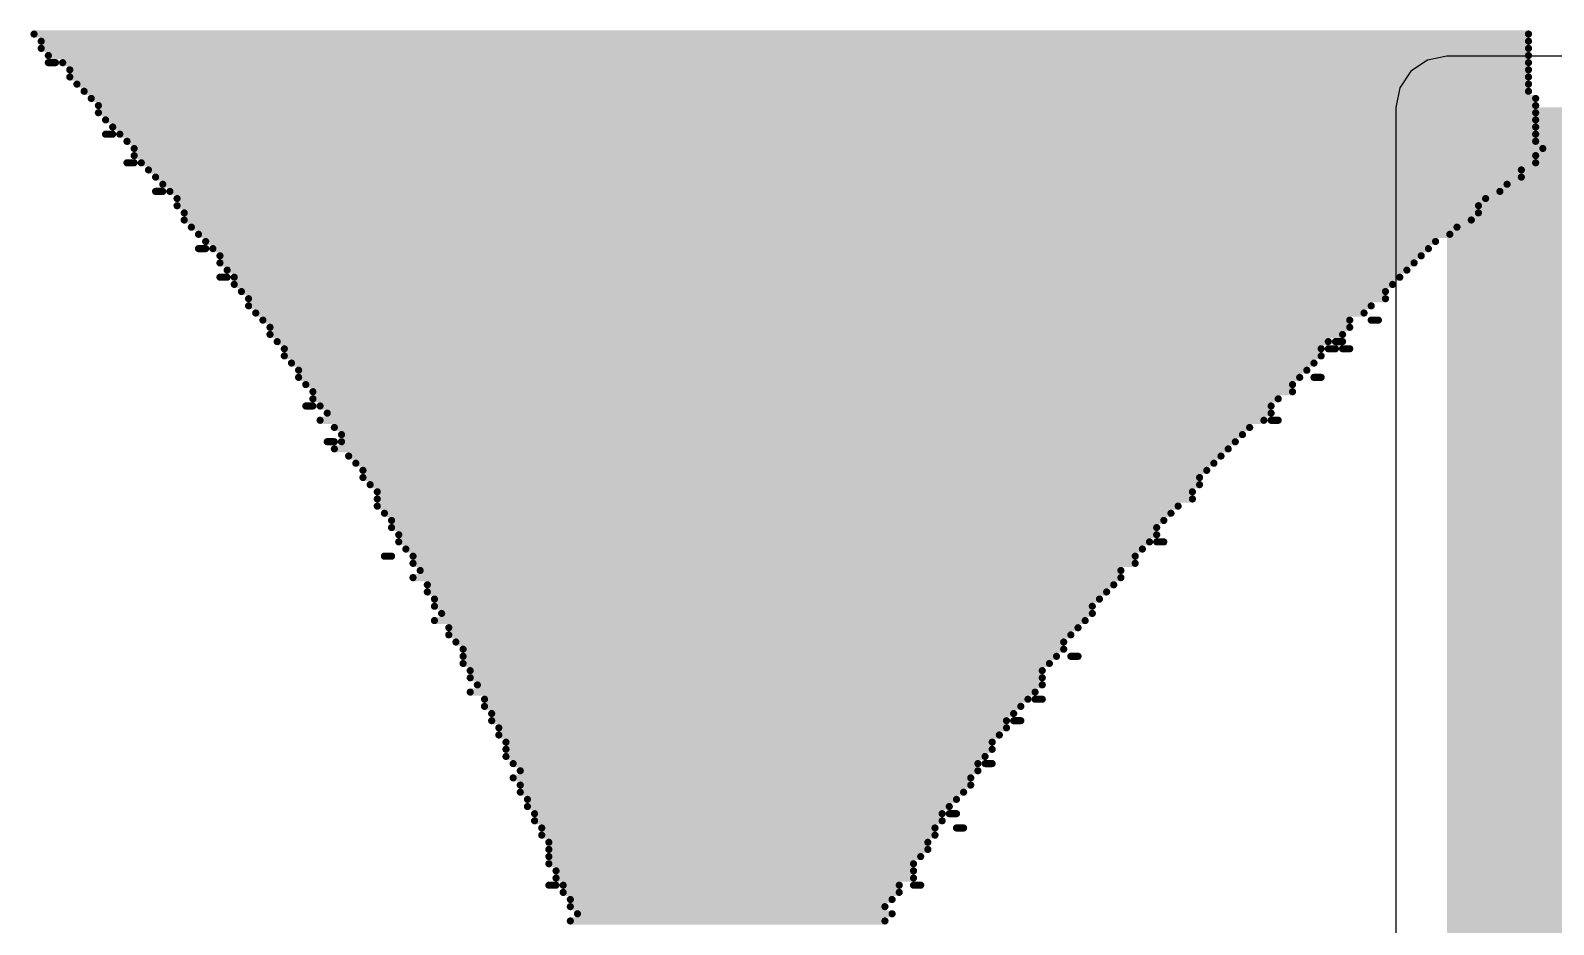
# Model space of a CAD drawing. Header units: inches. Extents: x -5 to 433, y -20 to 71.
# Drawn here: x 19.07 to 24.48, y 51.71 to 54.88 of the extents above; entities that cross this region are included whole.
import ezdxf

# ---------------------------------------------------------------- set-up
doc = ezdxf.new("R2010")
doc.units = ezdxf.units.IN
doc.layers.add('Bottom Overlay', color=54, linetype='Continuous')
doc.layers.add('Top Layer', color=1, linetype='Continuous')

msp = doc.modelspace()

# ---------------------------------------------------------------- hatches: boundary and pattern name
at = {"layer": 'Top Layer'}
for points in [[(24.1058, 54.61), (24.1058, 53.4162), (64.5414, 53.4162), (64.5414, 54.61)], [(24.1554, 38.5064), (29.1842, 38.5064), (29.1842, 54.4576), (24.1554, 54.4576)], [(24.1059, 10.3124), (26.7462, 10.3124), (26.7462, 54.0655), (24.1059, 54.0655)]]:
    msp.add_hatch(color=1, dxfattribs=at).paths.add_polyline_path(points)

# ---------------------------------------------------------------- linework, layer by layer
at = {"layer": 'Bottom Overlay'}
for points in [[(19.0868, 54.8704, 0.0254, 0.0254, 0), (24.3954, 54.8704, 0.0254, 0.0254, 0)], [(19.1122, 54.845, 0.0254, 0.0254, 0), (24.3954, 54.845, 0.0254, 0.0254, 0)], [(19.1122, 54.8196, 0.0254, 0.0254, 0), (24.3954, 54.8196, 0.0254, 0.0254, 0)], [(19.1376, 54.7942, 0.0254, 0.0254, 0), (24.3954, 54.7942, 0.0254, 0.0254, 0)], [(19.1376, 54.7688, 0.0254, 0.0254, 0), (19.163, 54.7688, 0.0254, 0.0254, 0)], [(19.1884, 54.7688, 0.0254, 0.0254, 0), (24.3954, 54.7688, 0.0254, 0.0254, 0)], [(19.2138, 54.7434, 0.0254, 0.0254, 0), (24.3954, 54.7434, 0.0254, 0.0254, 0)], [(19.2138, 54.718, 0.0254, 0.0254, 0), (24.3954, 54.718, 0.0254, 0.0254, 0)], [(19.2392, 54.6926, 0.0254, 0.0254, 0), (24.3954, 54.6926, 0.0254, 0.0254, 0)], [(19.2646, 54.6672, 0.0254, 0.0254, 0), (24.3954, 54.6672, 0.0254, 0.0254, 0)], [(19.29, 54.6418, 0.0254, 0.0254, 0), (24.4208, 54.6418, 0.0254, 0.0254, 0)], [(19.3154, 54.6164, 0.0254, 0.0254, 0), (24.4208, 54.6164, 0.0254, 0.0254, 0)], [(19.3154, 54.591, 0.0254, 0.0254, 0), (24.4208, 54.591, 0.0254, 0.0254, 0)], [(19.3408, 54.5656, 0.0254, 0.0254, 0), (24.4208, 54.5656, 0.0254, 0.0254, 0)], [(19.3662, 54.5402, 0.0254, 0.0254, 0), (24.4208, 54.5402, 0.0254, 0.0254, 0)], [(19.3408, 54.5148, 0.0254, 0.0254, 0), (19.3662, 54.5148, 0.0254, 0.0254, 0)], [(19.3916, 54.5148, 0.0254, 0.0254, 0), (24.4208, 54.5148, 0.0254, 0.0254, 0)], [(19.417, 54.4894, 0.0254, 0.0254, 0), (24.4208, 54.4894, 0.0254, 0.0254, 0)], [(19.4424, 54.464, 0.0254, 0.0254, 0), (24.4462, 54.464, 0.0254, 0.0254, 0)], [(19.4424, 54.4386, 0.0254, 0.0254, 0), (24.4208, 54.4386, 0.0254, 0.0254, 0)], [(19.417, 54.4132, 0.0254, 0.0254, 0), (19.4424, 54.4132, 0.0254, 0.0254, 0)], [(19.4678, 54.4132, 0.0254, 0.0254, 0), (24.4208, 54.4132, 0.0254, 0.0254, 0)], [(19.4932, 54.3878, 0.0254, 0.0254, 0), (24.37, 54.3878, 0.0254, 0.0254, 0)], [(19.5186, 54.3624, 0.0254, 0.0254, 0), (24.37, 54.3624, 0.0254, 0.0254, 0)], [(19.5186, 54.3116, 0.0254, 0.0254, 0), (19.544, 54.3116, 0.0254, 0.0254, 0)], [(19.544, 54.337, 0.0254, 0.0254, 0), (24.3192, 54.337, 0.0254, 0.0254, 0)], [(19.5694, 54.3116, 0.0254, 0.0254, 0), (24.2938, 54.3116, 0.0254, 0.0254, 0)], [(19.5948, 54.2862, 0.0254, 0.0254, 0), (24.243, 54.2862, 0.0254, 0.0254, 0)], [(19.5948, 54.2608, 0.0254, 0.0254, 0), (24.2176, 54.2608, 0.0254, 0.0254, 0)], [(19.6202, 54.2354, 0.0254, 0.0254, 0), (24.2176, 54.2354, 0.0254, 0.0254, 0)], [(19.6202, 54.21, 0.0254, 0.0254, 0), (24.1922, 54.21, 0.0254, 0.0254, 0)], [(19.6456, 54.1846, 0.0254, 0.0254, 0), (24.1414, 54.1846, 0.0254, 0.0254, 0)], [(19.671, 54.1592, 0.0254, 0.0254, 0), (24.116, 54.1592, 0.0254, 0.0254, 0)], [(19.671, 54.1084, 0.0254, 0.0254, 0), (19.6964, 54.1084, 0.0254, 0.0254, 0)], [(19.6964, 54.1338, 0.0254, 0.0254, 0), (24.0652, 54.1338, 0.0254, 0.0254, 0)], [(19.7218, 54.1084, 0.0254, 0.0254, 0), (24.0398, 54.1084, 0.0254, 0.0254, 0)], [(19.7472, 54.083, 0.0254, 0.0254, 0), (24.0144, 54.083, 0.0254, 0.0254, 0)], [(19.7472, 54.0576, 0.0254, 0.0254, 0), (23.989, 54.0576, 0.0254, 0.0254, 0)], [(19.7472, 54.0068, 0.0254, 0.0254, 0), (19.7726, 54.0068, 0.0254, 0.0254, 0)], [(19.7726, 54.0322, 0.0254, 0.0254, 0), (23.9636, 54.0322, 0.0254, 0.0254, 0)], [(19.798, 54.0068, 0.0254, 0.0254, 0), (23.9382, 54.0068, 0.0254, 0.0254, 0)], [(19.798, 53.9814, 0.0254, 0.0254, 0), (23.9128, 53.9814, 0.0254, 0.0254, 0)], [(19.8234, 53.956, 0.0254, 0.0254, 0), (23.8874, 53.956, 0.0254, 0.0254, 0)], [(19.8488, 53.9306, 0.0254, 0.0254, 0), (23.8874, 53.9306, 0.0254, 0.0254, 0)], [(19.8488, 53.9052, 0.0254, 0.0254, 0), (23.8366, 53.9052, 0.0254, 0.0254, 0)], [(19.8742, 53.8798, 0.0254, 0.0254, 0), (23.8112, 53.8798, 0.0254, 0.0254, 0)], [(19.8996, 53.8544, 0.0254, 0.0254, 0), (23.7604, 53.8544, 0.0254, 0.0254, 0)], [(19.925, 53.829, 0.0254, 0.0254, 0), (23.7604, 53.829, 0.0254, 0.0254, 0)], [(23.8366, 53.8544, 0.0254, 0.0254, 0), (23.862, 53.8544, 0.0254, 0.0254, 0)], [(19.925, 53.8036, 0.0254, 0.0254, 0), (23.735, 53.8036, 0.0254, 0.0254, 0)], [(19.9504, 53.7782, 0.0254, 0.0254, 0), (23.6842, 53.7782, 0.0254, 0.0254, 0)], [(23.7096, 53.7782, 0.0254, 0.0254, 0), (23.735, 53.7782, 0.0254, 0.0254, 0)], [(19.9758, 53.7528, 0.0254, 0.0254, 0), (23.6588, 53.7528, 0.0254, 0.0254, 0)], [(19.9758, 53.7274, 0.0254, 0.0254, 0), (23.6588, 53.7274, 0.0254, 0.0254, 0)], [(23.6842, 53.7528, 0.0254, 0.0254, 0), (23.7096, 53.7528, 0.0254, 0.0254, 0)], [(23.735, 53.7528, 0.0254, 0.0254, 0), (23.7604, 53.7528, 0.0254, 0.0254, 0)], [(20.0012, 53.702, 0.0254, 0.0254, 0), (23.6334, 53.702, 0.0254, 0.0254, 0)], [(20.0266, 53.6766, 0.0254, 0.0254, 0), (23.608, 53.6766, 0.0254, 0.0254, 0)], [(20.0266, 53.6512, 0.0254, 0.0254, 0), (23.5826, 53.6512, 0.0254, 0.0254, 0)], [(20.052, 53.6258, 0.0254, 0.0254, 0), (23.5572, 53.6258, 0.0254, 0.0254, 0)], [(23.6334, 53.6512, 0.0254, 0.0254, 0), (23.6588, 53.6512, 0.0254, 0.0254, 0)], [(20.052, 53.5496, 0.0254, 0.0254, 0), (20.0774, 53.5496, 0.0254, 0.0254, 0)], [(20.0774, 53.6004, 0.0254, 0.0254, 0), (23.5572, 53.6004, 0.0254, 0.0254, 0)], [(20.0774, 53.575, 0.0254, 0.0254, 0), (23.5064, 53.575, 0.0254, 0.0254, 0)], [(20.1028, 53.5496, 0.0254, 0.0254, 0), (23.481, 53.5496, 0.0254, 0.0254, 0)], [(20.1028, 53.4988, 0.0254, 0.0254, 0), (23.4556, 53.4988, 0.0254, 0.0254, 0)], [(20.1282, 53.5242, 0.0254, 0.0254, 0), (23.481, 53.5242, 0.0254, 0.0254, 0)], [(23.481, 53.4988, 0.0254, 0.0254, 0), (23.5064, 53.4988, 0.0254, 0.0254, 0)], [(20.1536, 53.4734, 0.0254, 0.0254, 0), (23.4048, 53.4734, 0.0254, 0.0254, 0)], [(20.179, 53.448, 0.0254, 0.0254, 0), (23.3794, 53.448, 0.0254, 0.0254, 0)], [(20.1282, 53.4226, 0.0254, 0.0254, 0), (20.1536, 53.4226, 0.0254, 0.0254, 0)], [(20.1536, 53.3972, 0.0254, 0.0254, 0), (23.3286, 53.3972, 0.0254, 0.0254, 0)], [(20.179, 53.4226, 0.0254, 0.0254, 0), (23.354, 53.4226, 0.0254, 0.0254, 0)], [(20.2044, 53.3718, 0.0254, 0.0254, 0), (23.3032, 53.3718, 0.0254, 0.0254, 0)], [(20.2298, 53.3464, 0.0254, 0.0254, 0), (23.2778, 53.3464, 0.0254, 0.0254, 0)], [(20.2552, 53.321, 0.0254, 0.0254, 0), (23.2524, 53.321, 0.0254, 0.0254, 0)], [(20.2552, 53.2956, 0.0254, 0.0254, 0), (23.227, 53.2956, 0.0254, 0.0254, 0)], [(20.2806, 53.2702, 0.0254, 0.0254, 0), (23.227, 53.2702, 0.0254, 0.0254, 0)], [(20.306, 53.2448, 0.0254, 0.0254, 0), (23.2016, 53.2448, 0.0254, 0.0254, 0)], [(20.306, 53.2194, 0.0254, 0.0254, 0), (23.2016, 53.2194, 0.0254, 0.0254, 0)], [(20.306, 53.194, 0.0254, 0.0254, 0), (23.1508, 53.194, 0.0254, 0.0254, 0)], [(20.3314, 53.1686, 0.0254, 0.0254, 0), (23.1254, 53.1686, 0.0254, 0.0254, 0)], [(20.3568, 53.1432, 0.0254, 0.0254, 0), (23.1, 53.1432, 0.0254, 0.0254, 0)], [(20.3568, 53.1178, 0.0254, 0.0254, 0), (23.0746, 53.1178, 0.0254, 0.0254, 0)], [(20.3822, 53.0924, 0.0254, 0.0254, 0), (23.0746, 53.0924, 0.0254, 0.0254, 0)], [(20.3822, 53.067, 0.0254, 0.0254, 0), (23.0492, 53.067, 0.0254, 0.0254, 0)], [(23.0746, 53.067, 0.0254, 0.0254, 0), (23.1, 53.067, 0.0254, 0.0254, 0)], [(20.3314, 53.0162, 0.0254, 0.0254, 0), (20.3568, 53.0162, 0.0254, 0.0254, 0)], [(20.4076, 53.0416, 0.0254, 0.0254, 0), (23.0238, 53.0416, 0.0254, 0.0254, 0)], [(20.433, 53.0162, 0.0254, 0.0254, 0), (22.9984, 53.0162, 0.0254, 0.0254, 0)], [(20.433, 52.9908, 0.0254, 0.0254, 0), (22.9984, 52.9908, 0.0254, 0.0254, 0)], [(20.4584, 52.9654, 0.0254, 0.0254, 0), (22.9476, 52.9654, 0.0254, 0.0254, 0)], [(20.433, 52.94, 0.0254, 0.0254, 0), (22.9476, 52.94, 0.0254, 0.0254, 0)], [(20.4838, 52.9146, 0.0254, 0.0254, 0), (22.9222, 52.9146, 0.0254, 0.0254, 0)], [(20.4838, 52.8892, 0.0254, 0.0254, 0), (22.8968, 52.8892, 0.0254, 0.0254, 0)], [(20.5092, 52.8638, 0.0254, 0.0254, 0), (22.8714, 52.8638, 0.0254, 0.0254, 0)], [(20.5092, 52.8384, 0.0254, 0.0254, 0), (22.846, 52.8384, 0.0254, 0.0254, 0)], [(20.5346, 52.813, 0.0254, 0.0254, 0), (22.846, 52.813, 0.0254, 0.0254, 0)], [(20.5092, 52.7876, 0.0254, 0.0254, 0), (22.8206, 52.7876, 0.0254, 0.0254, 0)], [(20.56, 52.7622, 0.0254, 0.0254, 0), (22.7952, 52.7622, 0.0254, 0.0254, 0)], [(20.56, 52.7368, 0.0254, 0.0254, 0), (22.7698, 52.7368, 0.0254, 0.0254, 0)], [(20.5854, 52.7114, 0.0254, 0.0254, 0), (22.7444, 52.7114, 0.0254, 0.0254, 0)], [(20.6108, 52.686, 0.0254, 0.0254, 0), (22.7444, 52.686, 0.0254, 0.0254, 0)], [(20.6108, 52.6606, 0.0254, 0.0254, 0), (22.719, 52.6606, 0.0254, 0.0254, 0)], [(20.6108, 52.6352, 0.0254, 0.0254, 0), (22.6936, 52.6352, 0.0254, 0.0254, 0)], [(22.7698, 52.6606, 0.0254, 0.0254, 0), (22.7952, 52.6606, 0.0254, 0.0254, 0)], [(20.6362, 52.6098, 0.0254, 0.0254, 0), (22.6682, 52.6098, 0.0254, 0.0254, 0)], [(20.6362, 52.5844, 0.0254, 0.0254, 0), (22.6682, 52.5844, 0.0254, 0.0254, 0)], [(20.6362, 52.5336, 0.0254, 0.0254, 0), (22.6428, 52.5336, 0.0254, 0.0254, 0)], [(20.6616, 52.559, 0.0254, 0.0254, 0), (22.6682, 52.559, 0.0254, 0.0254, 0)], [(20.687, 52.5082, 0.0254, 0.0254, 0), (22.6174, 52.5082, 0.0254, 0.0254, 0)], [(20.687, 52.4828, 0.0254, 0.0254, 0), (22.592, 52.4828, 0.0254, 0.0254, 0)], [(22.6428, 52.5082, 0.0254, 0.0254, 0), (22.6682, 52.5082, 0.0254, 0.0254, 0)], [(20.7124, 52.4574, 0.0254, 0.0254, 0), (22.5666, 52.4574, 0.0254, 0.0254, 0)], [(20.7124, 52.432, 0.0254, 0.0254, 0), (22.5412, 52.432, 0.0254, 0.0254, 0)], [(22.5666, 52.432, 0.0254, 0.0254, 0), (22.592, 52.432, 0.0254, 0.0254, 0)], [(20.7378, 52.4066, 0.0254, 0.0254, 0), (22.5412, 52.4066, 0.0254, 0.0254, 0)], [(20.7378, 52.3812, 0.0254, 0.0254, 0), (22.5158, 52.3812, 0.0254, 0.0254, 0)], [(20.7632, 52.3558, 0.0254, 0.0254, 0), (22.4904, 52.3558, 0.0254, 0.0254, 0)], [(20.7632, 52.3304, 0.0254, 0.0254, 0), (22.4904, 52.3304, 0.0254, 0.0254, 0)], [(20.7632, 52.305, 0.0254, 0.0254, 0), (22.465, 52.305, 0.0254, 0.0254, 0)], [(20.7886, 52.2796, 0.0254, 0.0254, 0), (22.4396, 52.2796, 0.0254, 0.0254, 0)], [(20.814, 52.2542, 0.0254, 0.0254, 0), (22.4396, 52.2542, 0.0254, 0.0254, 0)], [(22.465, 52.2796, 0.0254, 0.0254, 0), (22.4904, 52.2796, 0.0254, 0.0254, 0)], [(20.7886, 52.2288, 0.0254, 0.0254, 0), (22.4142, 52.2288, 0.0254, 0.0254, 0)], [(20.814, 52.2034, 0.0254, 0.0254, 0), (22.4142, 52.2034, 0.0254, 0.0254, 0)], [(20.814, 52.178, 0.0254, 0.0254, 0), (22.3888, 52.178, 0.0254, 0.0254, 0)], [(20.8394, 52.1526, 0.0254, 0.0254, 0), (22.3634, 52.1526, 0.0254, 0.0254, 0)], [(20.8394, 52.1272, 0.0254, 0.0254, 0), (22.338, 52.1272, 0.0254, 0.0254, 0)], [(20.8648, 52.1018, 0.0254, 0.0254, 0), (22.3126, 52.1018, 0.0254, 0.0254, 0)], [(22.338, 52.1018, 0.0254, 0.0254, 0), (22.3634, 52.1018, 0.0254, 0.0254, 0)], [(20.8648, 52.0764, 0.0254, 0.0254, 0), (22.3126, 52.0764, 0.0254, 0.0254, 0)], [(20.8902, 52.051, 0.0254, 0.0254, 0), (22.2872, 52.051, 0.0254, 0.0254, 0)], [(22.3634, 52.051, 0.0254, 0.0254, 0), (22.3888, 52.051, 0.0254, 0.0254, 0)], [(20.8902, 52.0256, 0.0254, 0.0254, 0), (22.2872, 52.0256, 0.0254, 0.0254, 0)], [(20.9156, 52.0002, 0.0254, 0.0254, 0), (22.2618, 52.0002, 0.0254, 0.0254, 0)], [(20.9156, 51.9748, 0.0254, 0.0254, 0), (22.2618, 51.9748, 0.0254, 0.0254, 0)], [(20.9156, 51.9494, 0.0254, 0.0254, 0), (22.2364, 51.9494, 0.0254, 0.0254, 0)], [(20.9156, 51.924, 0.0254, 0.0254, 0), (22.211, 51.924, 0.0254, 0.0254, 0)], [(20.941, 51.8986, 0.0254, 0.0254, 0), (22.211, 51.8986, 0.0254, 0.0254, 0)], [(20.941, 51.8732, 0.0254, 0.0254, 0), (22.211, 51.8732, 0.0254, 0.0254, 0)], [(20.9156, 51.8478, 0.0254, 0.0254, 0), (20.941, 51.8478, 0.0254, 0.0254, 0)], [(20.9664, 51.8478, 0.0254, 0.0254, 0), (22.1602, 51.8478, 0.0254, 0.0254, 0)], [(20.9664, 51.8224, 0.0254, 0.0254, 0), (22.1602, 51.8224, 0.0254, 0.0254, 0)], [(22.211, 51.8478, 0.0254, 0.0254, 0), (22.2364, 51.8478, 0.0254, 0.0254, 0)], [(20.9918, 51.797, 0.0254, 0.0254, 0), (22.1348, 51.797, 0.0254, 0.0254, 0)], [(20.9918, 51.7716, 0.0254, 0.0254, 0), (22.1094, 51.7716, 0.0254, 0.0254, 0)], [(20.9918, 51.7208, 0.0254, 0.0254, 0), (22.1094, 51.7208, 0.0254, 0.0254, 0)], [(21.0172, 51.7462, 0.0254, 0.0254, 0), (22.1348, 51.7462, 0.0254, 0.0254, 0)]]:
    msp.add_lwpolyline(points, format="xyseb", dxfattribs=at)
for points in [[(19.0805, 54.8704, 0.0127, 0.0127, 1), (19.0932, 54.8704, 0.0127, 0.0127, 1)], [(24.3891, 54.8704, 0.0127, 0.0127, 1), (24.4018, 54.8704, 0.0127, 0.0127, 1)], [(19.1059, 54.845, 0.0127, 0.0127, 1), (19.1186, 54.845, 0.0127, 0.0127, 1)], [(19.1059, 54.8196, 0.0127, 0.0127, 1), (19.1186, 54.8196, 0.0127, 0.0127, 1)], [(19.1313, 54.7942, 0.0127, 0.0127, 1), (19.144, 54.7942, 0.0127, 0.0127, 1)], [(24.3891, 54.845, 0.0127, 0.0127, 1), (24.4018, 54.845, 0.0127, 0.0127, 1)], [(24.3891, 54.8196, 0.0127, 0.0127, 1), (24.4018, 54.8196, 0.0127, 0.0127, 1)], [(24.3891, 54.7942, 0.0127, 0.0127, 1), (24.4018, 54.7942, 0.0127, 0.0127, 1)], [(19.1313, 54.7688, 0.0127, 0.0127, 1), (19.144, 54.7688, 0.0127, 0.0127, 1)], [(19.1567, 54.7688, 0.0127, 0.0127, 1), (19.1694, 54.7688, 0.0127, 0.0127, 1)], [(19.1821, 54.7688, 0.0127, 0.0127, 1), (19.1948, 54.7688, 0.0127, 0.0127, 1)], [(19.2075, 54.7434, 0.0127, 0.0127, 1), (19.2202, 54.7434, 0.0127, 0.0127, 1)], [(24.3891, 54.7688, 0.0127, 0.0127, 1), (24.4018, 54.7688, 0.0127, 0.0127, 1)], [(24.3891, 54.7434, 0.0127, 0.0127, 1), (24.4018, 54.7434, 0.0127, 0.0127, 1)], [(19.2075, 54.718, 0.0127, 0.0127, 1), (19.2202, 54.718, 0.0127, 0.0127, 1)], [(19.2329, 54.6926, 0.0127, 0.0127, 1), (19.2456, 54.6926, 0.0127, 0.0127, 1)], [(24.3891, 54.718, 0.0127, 0.0127, 1), (24.4018, 54.718, 0.0127, 0.0127, 1)], [(24.3891, 54.6926, 0.0127, 0.0127, 1), (24.4018, 54.6926, 0.0127, 0.0127, 1)], [(19.2583, 54.6672, 0.0127, 0.0127, 1), (19.271, 54.6672, 0.0127, 0.0127, 1)], [(19.2837, 54.6418, 0.0127, 0.0127, 1), (19.2964, 54.6418, 0.0127, 0.0127, 1)], [(24.3891, 54.6672, 0.0127, 0.0127, 1), (24.4018, 54.6672, 0.0127, 0.0127, 1)], [(24.4145, 54.6418, 0.0127, 0.0127, 1), (24.4272, 54.6418, 0.0127, 0.0127, 1)], [(19.3091, 54.6164, 0.0127, 0.0127, 1), (19.3218, 54.6164, 0.0127, 0.0127, 1)], [(19.3091, 54.591, 0.0127, 0.0127, 1), (19.3218, 54.591, 0.0127, 0.0127, 1)], [(24.4145, 54.6164, 0.0127, 0.0127, 1), (24.4272, 54.6164, 0.0127, 0.0127, 1)], [(24.4145, 54.591, 0.0127, 0.0127, 1), (24.4272, 54.591, 0.0127, 0.0127, 1)], [(19.3345, 54.5656, 0.0127, 0.0127, 1), (19.3472, 54.5656, 0.0127, 0.0127, 1)], [(19.3599, 54.5402, 0.0127, 0.0127, 1), (19.3726, 54.5402, 0.0127, 0.0127, 1)], [(24.4145, 54.5656, 0.0127, 0.0127, 1), (24.4272, 54.5656, 0.0127, 0.0127, 1)], [(24.4145, 54.5402, 0.0127, 0.0127, 1), (24.4272, 54.5402, 0.0127, 0.0127, 1)], [(19.3345, 54.5148, 0.0127, 0.0127, 1), (19.3472, 54.5148, 0.0127, 0.0127, 1)], [(19.3599, 54.5148, 0.0127, 0.0127, 1), (19.3726, 54.5148, 0.0127, 0.0127, 1)], [(19.3853, 54.5148, 0.0127, 0.0127, 1), (19.398, 54.5148, 0.0127, 0.0127, 1)], [(19.4107, 54.4894, 0.0127, 0.0127, 1), (19.4234, 54.4894, 0.0127, 0.0127, 1)], [(24.4145, 54.5148, 0.0127, 0.0127, 1), (24.4272, 54.5148, 0.0127, 0.0127, 1)], [(24.4145, 54.4894, 0.0127, 0.0127, 1), (24.4272, 54.4894, 0.0127, 0.0127, 1)], [(19.4361, 54.464, 0.0127, 0.0127, 1), (19.4488, 54.464, 0.0127, 0.0127, 1)], [(19.4361, 54.4386, 0.0127, 0.0127, 1), (19.4488, 54.4386, 0.0127, 0.0127, 1)], [(24.4145, 54.4386, 0.0127, 0.0127, 1), (24.4272, 54.4386, 0.0127, 0.0127, 1)], [(24.4399, 54.464, 0.0127, 0.0127, 1), (24.4526, 54.464, 0.0127, 0.0127, 1)], [(19.4107, 54.4132, 0.0127, 0.0127, 1), (19.4234, 54.4132, 0.0127, 0.0127, 1)], [(19.4361, 54.4132, 0.0127, 0.0127, 1), (19.4488, 54.4132, 0.0127, 0.0127, 1)], [(19.4615, 54.4132, 0.0127, 0.0127, 1), (19.4742, 54.4132, 0.0127, 0.0127, 1)], [(19.4869, 54.3878, 0.0127, 0.0127, 1), (19.4996, 54.3878, 0.0127, 0.0127, 1)], [(19.5123, 54.3624, 0.0127, 0.0127, 1), (19.525, 54.3624, 0.0127, 0.0127, 1)], [(24.3637, 54.3878, 0.0127, 0.0127, 1), (24.3764, 54.3878, 0.0127, 0.0127, 1)], [(24.3637, 54.3624, 0.0127, 0.0127, 1), (24.3764, 54.3624, 0.0127, 0.0127, 1)], [(24.4145, 54.4132, 0.0127, 0.0127, 1), (24.4272, 54.4132, 0.0127, 0.0127, 1)], [(19.5123, 54.3116, 0.0127, 0.0127, 1), (19.525, 54.3116, 0.0127, 0.0127, 1)], [(19.5377, 54.337, 0.0127, 0.0127, 1), (19.5504, 54.337, 0.0127, 0.0127, 1)], [(19.5377, 54.3116, 0.0127, 0.0127, 1), (19.5504, 54.3116, 0.0127, 0.0127, 1)], [(19.5631, 54.3116, 0.0127, 0.0127, 1), (19.5758, 54.3116, 0.0127, 0.0127, 1)], [(24.2875, 54.3116, 0.0127, 0.0127, 1), (24.3002, 54.3116, 0.0127, 0.0127, 1)], [(24.3129, 54.337, 0.0127, 0.0127, 1), (24.3256, 54.337, 0.0127, 0.0127, 1)], [(19.5885, 54.2862, 0.0127, 0.0127, 1), (19.6012, 54.2862, 0.0127, 0.0127, 1)], [(19.5885, 54.2608, 0.0127, 0.0127, 1), (19.6012, 54.2608, 0.0127, 0.0127, 1)], [(24.2113, 54.2608, 0.0127, 0.0127, 1), (24.224, 54.2608, 0.0127, 0.0127, 1)], [(24.2367, 54.2862, 0.0127, 0.0127, 1), (24.2494, 54.2862, 0.0127, 0.0127, 1)], [(19.6139, 54.2354, 0.0127, 0.0127, 1), (19.6266, 54.2354, 0.0127, 0.0127, 1)], [(19.6139, 54.21, 0.0127, 0.0127, 1), (19.6266, 54.21, 0.0127, 0.0127, 1)], [(24.1859, 54.21, 0.0127, 0.0127, 1), (24.1986, 54.21, 0.0127, 0.0127, 1)], [(24.2113, 54.2354, 0.0127, 0.0127, 1), (24.224, 54.2354, 0.0127, 0.0127, 1)], [(19.6393, 54.1846, 0.0127, 0.0127, 1), (19.652, 54.1846, 0.0127, 0.0127, 1)], [(19.6647, 54.1592, 0.0127, 0.0127, 1), (19.6774, 54.1592, 0.0127, 0.0127, 1)], [(24.1097, 54.1592, 0.0127, 0.0127, 1), (24.1224, 54.1592, 0.0127, 0.0127, 1)], [(24.1351, 54.1846, 0.0127, 0.0127, 1), (24.1478, 54.1846, 0.0127, 0.0127, 1)], [(19.6647, 54.1084, 0.0127, 0.0127, 1), (19.6774, 54.1084, 0.0127, 0.0127, 1)], [(19.6901, 54.1338, 0.0127, 0.0127, 1), (19.7028, 54.1338, 0.0127, 0.0127, 1)], [(19.6901, 54.1084, 0.0127, 0.0127, 1), (19.7028, 54.1084, 0.0127, 0.0127, 1)], [(19.7155, 54.1084, 0.0127, 0.0127, 1), (19.7282, 54.1084, 0.0127, 0.0127, 1)], [(24.0335, 54.1084, 0.0127, 0.0127, 1), (24.0462, 54.1084, 0.0127, 0.0127, 1)], [(24.0589, 54.1338, 0.0127, 0.0127, 1), (24.0716, 54.1338, 0.0127, 0.0127, 1)], [(19.7409, 54.083, 0.0127, 0.0127, 1), (19.7536, 54.083, 0.0127, 0.0127, 1)], [(19.7409, 54.0576, 0.0127, 0.0127, 1), (19.7536, 54.0576, 0.0127, 0.0127, 1)], [(23.9827, 54.0576, 0.0127, 0.0127, 1), (23.9954, 54.0576, 0.0127, 0.0127, 1)], [(24.0081, 54.083, 0.0127, 0.0127, 1), (24.0208, 54.083, 0.0127, 0.0127, 1)], [(19.7409, 54.0068, 0.0127, 0.0127, 1), (19.7536, 54.0068, 0.0127, 0.0127, 1)], [(19.7663, 54.0322, 0.0127, 0.0127, 1), (19.779, 54.0322, 0.0127, 0.0127, 1)], [(19.7663, 54.0068, 0.0127, 0.0127, 1), (19.779, 54.0068, 0.0127, 0.0127, 1)], [(19.7917, 54.0068, 0.0127, 0.0127, 1), (19.8044, 54.0068, 0.0127, 0.0127, 1)], [(19.7917, 53.9814, 0.0127, 0.0127, 1), (19.8044, 53.9814, 0.0127, 0.0127, 1)], [(23.9065, 53.9814, 0.0127, 0.0127, 1), (23.9192, 53.9814, 0.0127, 0.0127, 1)], [(23.9319, 54.0068, 0.0127, 0.0127, 1), (23.9446, 54.0068, 0.0127, 0.0127, 1)], [(23.9573, 54.0322, 0.0127, 0.0127, 1), (23.97, 54.0322, 0.0127, 0.0127, 1)], [(19.8171, 53.956, 0.0127, 0.0127, 1), (19.8298, 53.956, 0.0127, 0.0127, 1)], [(19.8425, 53.9306, 0.0127, 0.0127, 1), (19.8552, 53.9306, 0.0127, 0.0127, 1)], [(23.8811, 53.956, 0.0127, 0.0127, 1), (23.8938, 53.956, 0.0127, 0.0127, 1)], [(23.8811, 53.9306, 0.0127, 0.0127, 1), (23.8938, 53.9306, 0.0127, 0.0127, 1)], [(19.8425, 53.9052, 0.0127, 0.0127, 1), (19.8552, 53.9052, 0.0127, 0.0127, 1)], [(19.8679, 53.8798, 0.0127, 0.0127, 1), (19.8806, 53.8798, 0.0127, 0.0127, 1)], [(23.8049, 53.8798, 0.0127, 0.0127, 1), (23.8176, 53.8798, 0.0127, 0.0127, 1)], [(23.8303, 53.9052, 0.0127, 0.0127, 1), (23.843, 53.9052, 0.0127, 0.0127, 1)], [(19.8933, 53.8544, 0.0127, 0.0127, 1), (19.906, 53.8544, 0.0127, 0.0127, 1)], [(19.9187, 53.829, 0.0127, 0.0127, 1), (19.9314, 53.829, 0.0127, 0.0127, 1)], [(23.7541, 53.8544, 0.0127, 0.0127, 1), (23.7668, 53.8544, 0.0127, 0.0127, 1)], [(23.7541, 53.829, 0.0127, 0.0127, 1), (23.7668, 53.829, 0.0127, 0.0127, 1)], [(23.8303, 53.8544, 0.0127, 0.0127, 1), (23.843, 53.8544, 0.0127, 0.0127, 1)], [(23.8557, 53.8544, 0.0127, 0.0127, 1), (23.8684, 53.8544, 0.0127, 0.0127, 1)], [(19.9187, 53.8036, 0.0127, 0.0127, 1), (19.9314, 53.8036, 0.0127, 0.0127, 1)], [(19.9441, 53.7782, 0.0127, 0.0127, 1), (19.9568, 53.7782, 0.0127, 0.0127, 1)], [(23.6779, 53.7782, 0.0127, 0.0127, 1), (23.6906, 53.7782, 0.0127, 0.0127, 1)], [(23.7033, 53.7782, 0.0127, 0.0127, 1), (23.716, 53.7782, 0.0127, 0.0127, 1)], [(23.7287, 53.8036, 0.0127, 0.0127, 1), (23.7414, 53.8036, 0.0127, 0.0127, 1)], [(23.7287, 53.7782, 0.0127, 0.0127, 1), (23.7414, 53.7782, 0.0127, 0.0127, 1)], [(19.9695, 53.7528, 0.0127, 0.0127, 1), (19.9822, 53.7528, 0.0127, 0.0127, 1)], [(19.9695, 53.7274, 0.0127, 0.0127, 1), (19.9822, 53.7274, 0.0127, 0.0127, 1)], [(23.6525, 53.7528, 0.0127, 0.0127, 1), (23.6652, 53.7528, 0.0127, 0.0127, 1)], [(23.6525, 53.7274, 0.0127, 0.0127, 1), (23.6652, 53.7274, 0.0127, 0.0127, 1)], [(23.6779, 53.7528, 0.0127, 0.0127, 1), (23.6906, 53.7528, 0.0127, 0.0127, 1)], [(23.7033, 53.7528, 0.0127, 0.0127, 1), (23.716, 53.7528, 0.0127, 0.0127, 1)], [(23.7287, 53.7528, 0.0127, 0.0127, 1), (23.7414, 53.7528, 0.0127, 0.0127, 1)], [(23.7541, 53.7528, 0.0127, 0.0127, 1), (23.7668, 53.7528, 0.0127, 0.0127, 1)], [(19.9949, 53.702, 0.0127, 0.0127, 1), (20.0076, 53.702, 0.0127, 0.0127, 1)], [(20.0203, 53.6766, 0.0127, 0.0127, 1), (20.033, 53.6766, 0.0127, 0.0127, 1)], [(23.6017, 53.6766, 0.0127, 0.0127, 1), (23.6144, 53.6766, 0.0127, 0.0127, 1)], [(23.6271, 53.702, 0.0127, 0.0127, 1), (23.6398, 53.702, 0.0127, 0.0127, 1)], [(20.0203, 53.6512, 0.0127, 0.0127, 1), (20.033, 53.6512, 0.0127, 0.0127, 1)], [(20.0457, 53.6258, 0.0127, 0.0127, 1), (20.0584, 53.6258, 0.0127, 0.0127, 1)], [(23.5509, 53.6258, 0.0127, 0.0127, 1), (23.5636, 53.6258, 0.0127, 0.0127, 1)], [(23.5763, 53.6512, 0.0127, 0.0127, 1), (23.589, 53.6512, 0.0127, 0.0127, 1)], [(23.6271, 53.6512, 0.0127, 0.0127, 1), (23.6398, 53.6512, 0.0127, 0.0127, 1)], [(23.6525, 53.6512, 0.0127, 0.0127, 1), (23.6652, 53.6512, 0.0127, 0.0127, 1)], [(20.0457, 53.5496, 0.0127, 0.0127, 1), (20.0584, 53.5496, 0.0127, 0.0127, 1)], [(20.0711, 53.6004, 0.0127, 0.0127, 1), (20.0838, 53.6004, 0.0127, 0.0127, 1)], [(20.0711, 53.575, 0.0127, 0.0127, 1), (20.0838, 53.575, 0.0127, 0.0127, 1)], [(20.0711, 53.5496, 0.0127, 0.0127, 1), (20.0838, 53.5496, 0.0127, 0.0127, 1)], [(20.0965, 53.5496, 0.0127, 0.0127, 1), (20.1092, 53.5496, 0.0127, 0.0127, 1)], [(23.4747, 53.5496, 0.0127, 0.0127, 1), (23.4874, 53.5496, 0.0127, 0.0127, 1)], [(23.5001, 53.575, 0.0127, 0.0127, 1), (23.5128, 53.575, 0.0127, 0.0127, 1)], [(23.5509, 53.6004, 0.0127, 0.0127, 1), (23.5636, 53.6004, 0.0127, 0.0127, 1)], [(20.0965, 53.4988, 0.0127, 0.0127, 1), (20.1092, 53.4988, 0.0127, 0.0127, 1)], [(20.1219, 53.5242, 0.0127, 0.0127, 1), (20.1346, 53.5242, 0.0127, 0.0127, 1)], [(23.4493, 53.4988, 0.0127, 0.0127, 1), (23.462, 53.4988, 0.0127, 0.0127, 1)], [(23.4747, 53.5242, 0.0127, 0.0127, 1), (23.4874, 53.5242, 0.0127, 0.0127, 1)], [(23.4747, 53.4988, 0.0127, 0.0127, 1), (23.4874, 53.4988, 0.0127, 0.0127, 1)], [(23.5001, 53.4988, 0.0127, 0.0127, 1), (23.5128, 53.4988, 0.0127, 0.0127, 1)], [(20.1473, 53.4734, 0.0127, 0.0127, 1), (20.16, 53.4734, 0.0127, 0.0127, 1)], [(20.1727, 53.448, 0.0127, 0.0127, 1), (20.1854, 53.448, 0.0127, 0.0127, 1)], [(23.3731, 53.448, 0.0127, 0.0127, 1), (23.3858, 53.448, 0.0127, 0.0127, 1)], [(23.3985, 53.4734, 0.0127, 0.0127, 1), (23.4112, 53.4734, 0.0127, 0.0127, 1)], [(20.1219, 53.4226, 0.0127, 0.0127, 1), (20.1346, 53.4226, 0.0127, 0.0127, 1)], [(20.1473, 53.4226, 0.0127, 0.0127, 1), (20.16, 53.4226, 0.0127, 0.0127, 1)], [(20.1473, 53.3972, 0.0127, 0.0127, 1), (20.16, 53.3972, 0.0127, 0.0127, 1)], [(20.1727, 53.4226, 0.0127, 0.0127, 1), (20.1854, 53.4226, 0.0127, 0.0127, 1)], [(23.3223, 53.3972, 0.0127, 0.0127, 1), (23.335, 53.3972, 0.0127, 0.0127, 1)], [(23.3477, 53.4226, 0.0127, 0.0127, 1), (23.3604, 53.4226, 0.0127, 0.0127, 1)], [(20.1981, 53.3718, 0.0127, 0.0127, 1), (20.2108, 53.3718, 0.0127, 0.0127, 1)], [(20.2235, 53.3464, 0.0127, 0.0127, 1), (20.2362, 53.3464, 0.0127, 0.0127, 1)], [(23.2715, 53.3464, 0.0127, 0.0127, 1), (23.2842, 53.3464, 0.0127, 0.0127, 1)], [(23.2969, 53.3718, 0.0127, 0.0127, 1), (23.3096, 53.3718, 0.0127, 0.0127, 1)], [(20.2489, 53.321, 0.0127, 0.0127, 1), (20.2616, 53.321, 0.0127, 0.0127, 1)], [(20.2489, 53.2956, 0.0127, 0.0127, 1), (20.2616, 53.2956, 0.0127, 0.0127, 1)], [(23.2207, 53.2956, 0.0127, 0.0127, 1), (23.2334, 53.2956, 0.0127, 0.0127, 1)], [(23.2461, 53.321, 0.0127, 0.0127, 1), (23.2588, 53.321, 0.0127, 0.0127, 1)], [(20.2743, 53.2702, 0.0127, 0.0127, 1), (20.287, 53.2702, 0.0127, 0.0127, 1)], [(20.2997, 53.2448, 0.0127, 0.0127, 1), (20.3124, 53.2448, 0.0127, 0.0127, 1)], [(23.1953, 53.2448, 0.0127, 0.0127, 1), (23.208, 53.2448, 0.0127, 0.0127, 1)], [(23.2207, 53.2702, 0.0127, 0.0127, 1), (23.2334, 53.2702, 0.0127, 0.0127, 1)], [(20.2997, 53.2194, 0.0127, 0.0127, 1), (20.3124, 53.2194, 0.0127, 0.0127, 1)], [(20.2997, 53.194, 0.0127, 0.0127, 1), (20.3124, 53.194, 0.0127, 0.0127, 1)], [(23.1445, 53.194, 0.0127, 0.0127, 1), (23.1572, 53.194, 0.0127, 0.0127, 1)], [(23.1953, 53.2194, 0.0127, 0.0127, 1), (23.208, 53.2194, 0.0127, 0.0127, 1)], [(20.3251, 53.1686, 0.0127, 0.0127, 1), (20.3378, 53.1686, 0.0127, 0.0127, 1)], [(20.3505, 53.1432, 0.0127, 0.0127, 1), (20.3632, 53.1432, 0.0127, 0.0127, 1)], [(20.3505, 53.1178, 0.0127, 0.0127, 1), (20.3632, 53.1178, 0.0127, 0.0127, 1)], [(23.0683, 53.1178, 0.0127, 0.0127, 1), (23.081, 53.1178, 0.0127, 0.0127, 1)], [(23.0937, 53.1432, 0.0127, 0.0127, 1), (23.1064, 53.1432, 0.0127, 0.0127, 1)], [(23.1191, 53.1686, 0.0127, 0.0127, 1), (23.1318, 53.1686, 0.0127, 0.0127, 1)], [(20.3759, 53.0924, 0.0127, 0.0127, 1), (20.3886, 53.0924, 0.0127, 0.0127, 1)], [(20.3759, 53.067, 0.0127, 0.0127, 1), (20.3886, 53.067, 0.0127, 0.0127, 1)], [(23.0429, 53.067, 0.0127, 0.0127, 1), (23.0556, 53.067, 0.0127, 0.0127, 1)], [(23.0683, 53.0924, 0.0127, 0.0127, 1), (23.081, 53.0924, 0.0127, 0.0127, 1)], [(23.0683, 53.067, 0.0127, 0.0127, 1), (23.081, 53.067, 0.0127, 0.0127, 1)], [(23.0937, 53.067, 0.0127, 0.0127, 1), (23.1064, 53.067, 0.0127, 0.0127, 1)], [(20.3251, 53.0162, 0.0127, 0.0127, 1), (20.3378, 53.0162, 0.0127, 0.0127, 1)], [(20.3505, 53.0162, 0.0127, 0.0127, 1), (20.3632, 53.0162, 0.0127, 0.0127, 1)], [(20.4013, 53.0416, 0.0127, 0.0127, 1), (20.414, 53.0416, 0.0127, 0.0127, 1)], [(20.4267, 53.0162, 0.0127, 0.0127, 1), (20.4394, 53.0162, 0.0127, 0.0127, 1)], [(22.9921, 53.0162, 0.0127, 0.0127, 1), (23.0048, 53.0162, 0.0127, 0.0127, 1)], [(23.0175, 53.0416, 0.0127, 0.0127, 1), (23.0302, 53.0416, 0.0127, 0.0127, 1)], [(20.4267, 52.9908, 0.0127, 0.0127, 1), (20.4394, 52.9908, 0.0127, 0.0127, 1)], [(20.4521, 52.9654, 0.0127, 0.0127, 1), (20.4648, 52.9654, 0.0127, 0.0127, 1)], [(22.9413, 52.9654, 0.0127, 0.0127, 1), (22.954, 52.9654, 0.0127, 0.0127, 1)], [(22.9921, 52.9908, 0.0127, 0.0127, 1), (23.0048, 52.9908, 0.0127, 0.0127, 1)], [(20.4267, 52.94, 0.0127, 0.0127, 1), (20.4394, 52.94, 0.0127, 0.0127, 1)], [(20.4775, 52.9146, 0.0127, 0.0127, 1), (20.4902, 52.9146, 0.0127, 0.0127, 1)], [(22.9159, 52.9146, 0.0127, 0.0127, 1), (22.9286, 52.9146, 0.0127, 0.0127, 1)], [(22.9413, 52.94, 0.0127, 0.0127, 1), (22.954, 52.94, 0.0127, 0.0127, 1)], [(20.4775, 52.8892, 0.0127, 0.0127, 1), (20.4902, 52.8892, 0.0127, 0.0127, 1)], [(20.5029, 52.8638, 0.0127, 0.0127, 1), (20.5156, 52.8638, 0.0127, 0.0127, 1)], [(22.8651, 52.8638, 0.0127, 0.0127, 1), (22.8778, 52.8638, 0.0127, 0.0127, 1)], [(22.8905, 52.8892, 0.0127, 0.0127, 1), (22.9032, 52.8892, 0.0127, 0.0127, 1)], [(20.5029, 52.8384, 0.0127, 0.0127, 1), (20.5156, 52.8384, 0.0127, 0.0127, 1)], [(20.5283, 52.813, 0.0127, 0.0127, 1), (20.541, 52.813, 0.0127, 0.0127, 1)], [(22.8397, 52.8384, 0.0127, 0.0127, 1), (22.8524, 52.8384, 0.0127, 0.0127, 1)], [(22.8397, 52.813, 0.0127, 0.0127, 1), (22.8524, 52.813, 0.0127, 0.0127, 1)], [(20.5029, 52.7876, 0.0127, 0.0127, 1), (20.5156, 52.7876, 0.0127, 0.0127, 1)], [(20.5537, 52.7622, 0.0127, 0.0127, 1), (20.5664, 52.7622, 0.0127, 0.0127, 1)], [(20.5537, 52.7368, 0.0127, 0.0127, 1), (20.5664, 52.7368, 0.0127, 0.0127, 1)], [(22.7635, 52.7368, 0.0127, 0.0127, 1), (22.7762, 52.7368, 0.0127, 0.0127, 1)], [(22.7889, 52.7622, 0.0127, 0.0127, 1), (22.8016, 52.7622, 0.0127, 0.0127, 1)], [(22.8143, 52.7876, 0.0127, 0.0127, 1), (22.827, 52.7876, 0.0127, 0.0127, 1)], [(20.5791, 52.7114, 0.0127, 0.0127, 1), (20.5918, 52.7114, 0.0127, 0.0127, 1)], [(20.6045, 52.686, 0.0127, 0.0127, 1), (20.6172, 52.686, 0.0127, 0.0127, 1)], [(22.7381, 52.7114, 0.0127, 0.0127, 1), (22.7508, 52.7114, 0.0127, 0.0127, 1)], [(22.7381, 52.686, 0.0127, 0.0127, 1), (22.7508, 52.686, 0.0127, 0.0127, 1)], [(20.6045, 52.6606, 0.0127, 0.0127, 1), (20.6172, 52.6606, 0.0127, 0.0127, 1)], [(20.6045, 52.6352, 0.0127, 0.0127, 1), (20.6172, 52.6352, 0.0127, 0.0127, 1)], [(22.6873, 52.6352, 0.0127, 0.0127, 1), (22.7, 52.6352, 0.0127, 0.0127, 1)], [(22.7127, 52.6606, 0.0127, 0.0127, 1), (22.7254, 52.6606, 0.0127, 0.0127, 1)], [(22.7635, 52.6606, 0.0127, 0.0127, 1), (22.7762, 52.6606, 0.0127, 0.0127, 1)], [(22.7889, 52.6606, 0.0127, 0.0127, 1), (22.8016, 52.6606, 0.0127, 0.0127, 1)], [(20.6299, 52.6098, 0.0127, 0.0127, 1), (20.6426, 52.6098, 0.0127, 0.0127, 1)], [(20.6299, 52.5844, 0.0127, 0.0127, 1), (20.6426, 52.5844, 0.0127, 0.0127, 1)], [(22.6619, 52.6098, 0.0127, 0.0127, 1), (22.6746, 52.6098, 0.0127, 0.0127, 1)], [(22.6619, 52.5844, 0.0127, 0.0127, 1), (22.6746, 52.5844, 0.0127, 0.0127, 1)], [(20.6299, 52.5336, 0.0127, 0.0127, 1), (20.6426, 52.5336, 0.0127, 0.0127, 1)], [(20.6553, 52.559, 0.0127, 0.0127, 1), (20.668, 52.559, 0.0127, 0.0127, 1)], [(22.6365, 52.5336, 0.0127, 0.0127, 1), (22.6492, 52.5336, 0.0127, 0.0127, 1)], [(22.6619, 52.559, 0.0127, 0.0127, 1), (22.6746, 52.559, 0.0127, 0.0127, 1)], [(20.6807, 52.5082, 0.0127, 0.0127, 1), (20.6934, 52.5082, 0.0127, 0.0127, 1)], [(20.6807, 52.4828, 0.0127, 0.0127, 1), (20.6934, 52.4828, 0.0127, 0.0127, 1)], [(22.5857, 52.4828, 0.0127, 0.0127, 1), (22.5984, 52.4828, 0.0127, 0.0127, 1)], [(22.6111, 52.5082, 0.0127, 0.0127, 1), (22.6238, 52.5082, 0.0127, 0.0127, 1)], [(22.6365, 52.5082, 0.0127, 0.0127, 1), (22.6492, 52.5082, 0.0127, 0.0127, 1)], [(22.6619, 52.5082, 0.0127, 0.0127, 1), (22.6746, 52.5082, 0.0127, 0.0127, 1)], [(20.7061, 52.4574, 0.0127, 0.0127, 1), (20.7188, 52.4574, 0.0127, 0.0127, 1)], [(20.7061, 52.432, 0.0127, 0.0127, 1), (20.7188, 52.432, 0.0127, 0.0127, 1)], [(22.5349, 52.432, 0.0127, 0.0127, 1), (22.5476, 52.432, 0.0127, 0.0127, 1)], [(22.5603, 52.4574, 0.0127, 0.0127, 1), (22.573, 52.4574, 0.0127, 0.0127, 1)], [(22.5603, 52.432, 0.0127, 0.0127, 1), (22.573, 52.432, 0.0127, 0.0127, 1)], [(22.5857, 52.432, 0.0127, 0.0127, 1), (22.5984, 52.432, 0.0127, 0.0127, 1)], [(20.7315, 52.4066, 0.0127, 0.0127, 1), (20.7442, 52.4066, 0.0127, 0.0127, 1)], [(20.7315, 52.3812, 0.0127, 0.0127, 1), (20.7442, 52.3812, 0.0127, 0.0127, 1)], [(22.5095, 52.3812, 0.0127, 0.0127, 1), (22.5222, 52.3812, 0.0127, 0.0127, 1)], [(22.5349, 52.4066, 0.0127, 0.0127, 1), (22.5476, 52.4066, 0.0127, 0.0127, 1)], [(20.7569, 52.3558, 0.0127, 0.0127, 1), (20.7696, 52.3558, 0.0127, 0.0127, 1)], [(20.7569, 52.3304, 0.0127, 0.0127, 1), (20.7696, 52.3304, 0.0127, 0.0127, 1)], [(20.7569, 52.305, 0.0127, 0.0127, 1), (20.7696, 52.305, 0.0127, 0.0127, 1)], [(22.4587, 52.305, 0.0127, 0.0127, 1), (22.4714, 52.305, 0.0127, 0.0127, 1)], [(22.4841, 52.3558, 0.0127, 0.0127, 1), (22.4968, 52.3558, 0.0127, 0.0127, 1)], [(22.4841, 52.3304, 0.0127, 0.0127, 1), (22.4968, 52.3304, 0.0127, 0.0127, 1)], [(20.7823, 52.2796, 0.0127, 0.0127, 1), (20.795, 52.2796, 0.0127, 0.0127, 1)], [(20.8077, 52.2542, 0.0127, 0.0127, 1), (20.8204, 52.2542, 0.0127, 0.0127, 1)], [(22.4333, 52.2796, 0.0127, 0.0127, 1), (22.446, 52.2796, 0.0127, 0.0127, 1)], [(22.4333, 52.2542, 0.0127, 0.0127, 1), (22.446, 52.2542, 0.0127, 0.0127, 1)], [(22.4587, 52.2796, 0.0127, 0.0127, 1), (22.4714, 52.2796, 0.0127, 0.0127, 1)], [(22.4841, 52.2796, 0.0127, 0.0127, 1), (22.4968, 52.2796, 0.0127, 0.0127, 1)], [(20.7823, 52.2288, 0.0127, 0.0127, 1), (20.795, 52.2288, 0.0127, 0.0127, 1)], [(20.8077, 52.2034, 0.0127, 0.0127, 1), (20.8204, 52.2034, 0.0127, 0.0127, 1)], [(22.4079, 52.2288, 0.0127, 0.0127, 1), (22.4206, 52.2288, 0.0127, 0.0127, 1)], [(22.4079, 52.2034, 0.0127, 0.0127, 1), (22.4206, 52.2034, 0.0127, 0.0127, 1)], [(20.8077, 52.178, 0.0127, 0.0127, 1), (20.8204, 52.178, 0.0127, 0.0127, 1)], [(20.8331, 52.1526, 0.0127, 0.0127, 1), (20.8458, 52.1526, 0.0127, 0.0127, 1)], [(22.3571, 52.1526, 0.0127, 0.0127, 1), (22.3698, 52.1526, 0.0127, 0.0127, 1)], [(22.3825, 52.178, 0.0127, 0.0127, 1), (22.3952, 52.178, 0.0127, 0.0127, 1)], [(20.8331, 52.1272, 0.0127, 0.0127, 1), (20.8458, 52.1272, 0.0127, 0.0127, 1)], [(20.8585, 52.1018, 0.0127, 0.0127, 1), (20.8712, 52.1018, 0.0127, 0.0127, 1)], [(22.3063, 52.1018, 0.0127, 0.0127, 1), (22.319, 52.1018, 0.0127, 0.0127, 1)], [(22.3317, 52.1272, 0.0127, 0.0127, 1), (22.3444, 52.1272, 0.0127, 0.0127, 1)], [(22.3317, 52.1018, 0.0127, 0.0127, 1), (22.3444, 52.1018, 0.0127, 0.0127, 1)], [(22.3571, 52.1018, 0.0127, 0.0127, 1), (22.3698, 52.1018, 0.0127, 0.0127, 1)], [(20.8585, 52.0764, 0.0127, 0.0127, 1), (20.8712, 52.0764, 0.0127, 0.0127, 1)], [(20.8839, 52.051, 0.0127, 0.0127, 1), (20.8966, 52.051, 0.0127, 0.0127, 1)], [(22.2809, 52.051, 0.0127, 0.0127, 1), (22.2936, 52.051, 0.0127, 0.0127, 1)], [(22.3063, 52.0764, 0.0127, 0.0127, 1), (22.319, 52.0764, 0.0127, 0.0127, 1)], [(22.3571, 52.051, 0.0127, 0.0127, 1), (22.3698, 52.051, 0.0127, 0.0127, 1)], [(22.3825, 52.051, 0.0127, 0.0127, 1), (22.3952, 52.051, 0.0127, 0.0127, 1)], [(20.8839, 52.0256, 0.0127, 0.0127, 1), (20.8966, 52.0256, 0.0127, 0.0127, 1)], [(20.9093, 52.0002, 0.0127, 0.0127, 1), (20.922, 52.0002, 0.0127, 0.0127, 1)], [(22.2555, 52.0002, 0.0127, 0.0127, 1), (22.2682, 52.0002, 0.0127, 0.0127, 1)], [(22.2809, 52.0256, 0.0127, 0.0127, 1), (22.2936, 52.0256, 0.0127, 0.0127, 1)], [(20.9093, 51.9748, 0.0127, 0.0127, 1), (20.922, 51.9748, 0.0127, 0.0127, 1)], [(20.9093, 51.9494, 0.0127, 0.0127, 1), (20.922, 51.9494, 0.0127, 0.0127, 1)], [(22.2301, 51.9494, 0.0127, 0.0127, 1), (22.2428, 51.9494, 0.0127, 0.0127, 1)], [(22.2555, 51.9748, 0.0127, 0.0127, 1), (22.2682, 51.9748, 0.0127, 0.0127, 1)], [(20.9093, 51.924, 0.0127, 0.0127, 1), (20.922, 51.924, 0.0127, 0.0127, 1)], [(20.9347, 51.8986, 0.0127, 0.0127, 1), (20.9474, 51.8986, 0.0127, 0.0127, 1)], [(20.9347, 51.8732, 0.0127, 0.0127, 1), (20.9474, 51.8732, 0.0127, 0.0127, 1)], [(22.2047, 51.924, 0.0127, 0.0127, 1), (22.2174, 51.924, 0.0127, 0.0127, 1)], [(22.2047, 51.8986, 0.0127, 0.0127, 1), (22.2174, 51.8986, 0.0127, 0.0127, 1)], [(22.2047, 51.8732, 0.0127, 0.0127, 1), (22.2174, 51.8732, 0.0127, 0.0127, 1)], [(20.9093, 51.8478, 0.0127, 0.0127, 1), (20.922, 51.8478, 0.0127, 0.0127, 1)], [(20.9347, 51.8478, 0.0127, 0.0127, 1), (20.9474, 51.8478, 0.0127, 0.0127, 1)], [(20.9601, 51.8478, 0.0127, 0.0127, 1), (20.9728, 51.8478, 0.0127, 0.0127, 1)], [(20.9601, 51.8224, 0.0127, 0.0127, 1), (20.9728, 51.8224, 0.0127, 0.0127, 1)], [(22.1539, 51.8478, 0.0127, 0.0127, 1), (22.1666, 51.8478, 0.0127, 0.0127, 1)], [(22.1539, 51.8224, 0.0127, 0.0127, 1), (22.1666, 51.8224, 0.0127, 0.0127, 1)], [(22.2047, 51.8478, 0.0127, 0.0127, 1), (22.2174, 51.8478, 0.0127, 0.0127, 1)], [(22.2301, 51.8478, 0.0127, 0.0127, 1), (22.2428, 51.8478, 0.0127, 0.0127, 1)], [(20.9855, 51.797, 0.0127, 0.0127, 1), (20.9982, 51.797, 0.0127, 0.0127, 1)], [(20.9855, 51.7716, 0.0127, 0.0127, 1), (20.9982, 51.7716, 0.0127, 0.0127, 1)], [(22.1031, 51.7716, 0.0127, 0.0127, 1), (22.1158, 51.7716, 0.0127, 0.0127, 1)], [(22.1285, 51.797, 0.0127, 0.0127, 1), (22.1412, 51.797, 0.0127, 0.0127, 1)], [(20.9855, 51.7208, 0.0127, 0.0127, 1), (20.9982, 51.7208, 0.0127, 0.0127, 1)], [(21.0109, 51.7462, 0.0127, 0.0127, 1), (21.0236, 51.7462, 0.0127, 0.0127, 1)], [(22.1031, 51.7208, 0.0127, 0.0127, 1), (22.1158, 51.7208, 0.0127, 0.0127, 1)], [(22.1285, 51.7462, 0.0127, 0.0127, 1), (22.1412, 51.7462, 0.0127, 0.0127, 1)]]:
    msp.add_lwpolyline(points, format="xyseb", close=True, dxfattribs=at)
at = {"layer": 'Top Layer'}
for p, q in [((24.0365, 54.7775), (23.9777, 54.7382)), ((24.1058, 54.7913), (24.0365, 54.7775)), ((64.5414, 54.7913), (24.1058, 54.7913)), ((23.9777, 54.7382), (23.9384, 54.6794)), ((23.9384, 54.6794), (23.9246, 54.61)), ((23.9246, 54.61), (23.9246, 53.4162)), ((23.9246, 53.4162), (23.9246, 53.4162)), ((23.9246, 53.4162), (23.9246, 12.7687))]:
    msp.add_line(p, q, dxfattribs=at)

doc.saveas('drawing.dxf')
